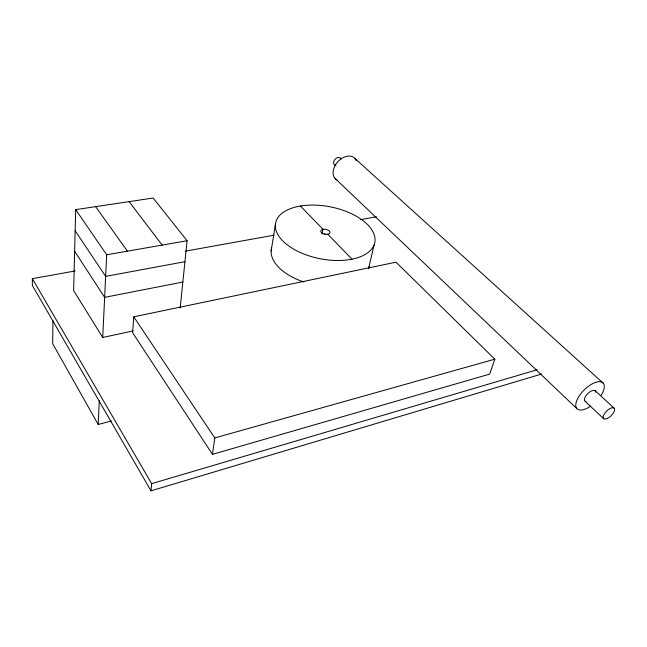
<?xml version="1.0" encoding="UTF-8"?>
<svg xmlns="http://www.w3.org/2000/svg" width="647" height="647" viewBox="0 0 647 647"><rect width="100%" height="100%" fill="white"/><g stroke="black" fill="none" stroke-linecap="round" stroke-linejoin="round"><path stroke-width="0.97" d="M52.941 320.645L52.682 343.694L98.174 424.448L111.365 421.043M180.165 308.069L187.088 240.741L153.161 198.031L75.699 209.628L73.629 290.616L102.719 337.475L132.967 330.957M98.174 424.448L99.306 400.719M102.719 337.475L106.682 254.781L75.699 209.628M133.743 316.82L132.635 332.744L212.467 454.356L489.722 374.087L494.826 359.182L396.004 262.181L133.743 316.82L214.78 437.93L212.467 454.356M541.612 374.023L150.986 490.847L151.657 483.649L32.35 278.663L75.125 270.972M271.125 251.02L275.298 225.205M322.036 234.133L322.982 229.281L300.41 206.029M368.588 268.602L374.055 245.067A50.579 26.446 11.1 0 0 309.436 205.131A50.579 26.446 11.1 0 0 292.064 248.157A50.579 26.446 11.1 0 0 374.055 245.067M151.657 483.649L537.261 369.712M214.78 437.93L494.826 359.182M182.842 282.052L104.644 297.353L74.631 251.262M184.937 261.695L105.647 276.382L75.157 230.744M185.535 251.117L274.069 235.193M360.492 219.657L376.376 216.802M106.682 254.781L187.088 240.741M355.098 158.612L603.425 383.38M595.014 390.594L613.93 407.974M585.171 401.326L603.861 418.852M335.073 178.426L576.776 408.524M327.778 234.222L352 259.172M129.109 201.629L162.162 245.1M95.635 206.644L127.41 251.165M150.986 490.847L32.374 285.481L32.35 278.663M304.001 282.003A49.69 27.004 11.1 0 1 271.562 248.019M369.105 266.629A49.69 27.004 11.1 0 1 368.758 268.634M324.333 234.101A4.683 2.467 11.1 0 1 325.522 234.343M337.119 179.979A14.113 9.859 -48 0 1 338.502 160.998A14.113 9.859 -48 0 1 356.416 160.893M590.873 406.001A18.342 8.338 -44.7 0 1 576 403.024A18.342 8.338 -44.7 0 1 596.081 382.215A18.342 8.338 -44.7 0 1 601.095 395.406M586.085 401.609A7.311 3.324 -44.7 0 1 587.872 393.465A7.311 3.324 -44.7 0 1 595.774 392.228M335.89 165.43A4.545 3.211 -48.2 0 1 334.758 159.623A4.545 3.211 -48.2 0 1 341.034 158.822M322.174 233.098A4.699 2.459 11.1 0 0 329.873 232.977A4.699 2.459 11.1 0 0 324.066 229.184A4.699 2.459 11.1 0 0 322.174 233.098M607.29 418.496A7.44 3.243 -44.6 0 0 614.48 408.621A7.44 3.243 -44.6 0 0 604.872 413.101A7.44 3.243 -44.6 0 0 607.29 418.496"/></g></svg>
